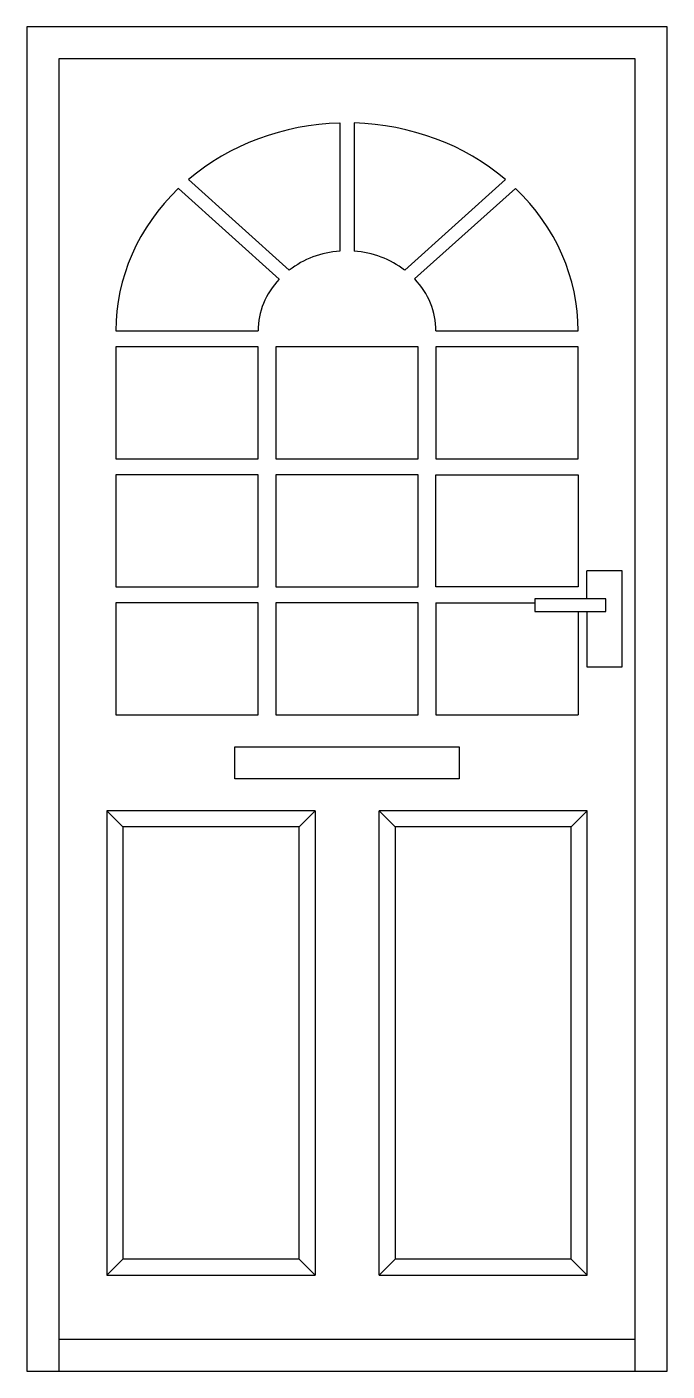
# Model space of a CAD drawing. Header units: millimetres. Extents: x -733.98 to -732.98, y 1775.63 to 1777.73.
import ezdxf

# ---------------------------------------------------------------- set-up
doc = ezdxf.new("R2010")
doc.units = ezdxf.units.MM
doc.header["$LTSCALE"] = 10
doc.layers.add('Portas', color=2, linetype='Continuous')

msp = doc.modelspace()

# ---------------------------------------------------------------- linework, layer by layer
at = {"layer": 'Portas'}
for p, q in [((-733.9823, 1777.7299), (-733.9823, 1775.63)), ((-732.9823, 1777.7299), (-733.9823, 1777.7299)), ((-732.9823, 1775.63), (-732.9823, 1777.7299)), ((-733.9823, 1775.63), (-732.9823, 1775.63))]:
    msp.add_line(p, q, dxfattribs=at)
at = {"layer": 'Portas', "color": 1}
for p, q in [((-733.0323, 1777.68), (-733.9323, 1777.68)), ((-733.9323, 1777.68), (-733.9323, 1775.63)), ((-733.0323, 1775.63), (-733.0323, 1777.68)), ((-733.4935, 1777.5798), (-733.4935, 1777.3796)), ((-733.4712, 1777.5798), (-733.4712, 1777.3796)), ((-733.7298, 1777.4917), (-733.5725, 1777.3501)), ((-733.2349, 1777.4917), (-733.3922, 1777.3501)), ((-733.7453, 1777.4777), (-733.5883, 1777.3358)), ((-733.2193, 1777.4777), (-733.3767, 1777.3361)), ((-733.8435, 1777.255), (-733.6212, 1777.255)), ((-733.3435, 1777.255), (-733.1212, 1777.255)), ((-733.8435, 1777.23), (-733.8435, 1777.055)), ((-733.6212, 1777.23), (-733.8435, 1777.23)), ((-733.6212, 1777.055), (-733.6212, 1777.23)), ((-733.5935, 1777.23), (-733.5935, 1777.055)), ((-733.3712, 1777.23), (-733.5935, 1777.23)), ((-733.3712, 1777.055), (-733.3712, 1777.23)), ((-733.3435, 1777.23), (-733.3435, 1777.055)), ((-733.1212, 1777.23), (-733.3435, 1777.23)), ((-733.1212, 1777.055), (-733.1212, 1777.23)), ((-733.8435, 1777.055), (-733.6212, 1777.055)), ((-733.5935, 1777.055), (-733.3712, 1777.055)), ((-733.3435, 1777.055), (-733.1212, 1777.055)), ((-733.8435, 1777.03), (-733.8435, 1776.855)), ((-733.6212, 1777.03), (-733.8435, 1777.03)), ((-733.6212, 1776.855), (-733.6212, 1777.03)), ((-733.5935, 1777.03), (-733.5935, 1776.855)), ((-733.3712, 1777.03), (-733.5935, 1777.03)), ((-733.3712, 1776.855), (-733.3712, 1777.03)), ((-733.3435, 1776.855), (-733.3435, 1777.03)), ((-733.3435, 1777.03), (-733.1212, 1777.03)), ((-733.1212, 1777.03), (-733.1212, 1776.855)), ((-733.1079, 1776.8367), (-733.1079, 1776.88)), ((-733.0524, 1776.88), (-733.1079, 1776.88)), ((-733.0524, 1776.73), (-733.0524, 1776.88)), ((-733.8435, 1776.855), (-733.6212, 1776.855)), ((-733.5935, 1776.855), (-733.3712, 1776.855)), ((-733.1212, 1776.855), (-733.3435, 1776.855)), ((-733.189, 1776.8367), (-733.189, 1776.8167)), ((-733.0779, 1776.8367), (-733.189, 1776.8367)), ((-733.0779, 1776.8167), (-733.0779, 1776.8367)), ((-733.6212, 1776.83), (-733.8435, 1776.83)), ((-733.8435, 1776.83), (-733.8435, 1776.655)), ((-733.6212, 1776.655), (-733.6212, 1776.83)), ((-733.5935, 1776.83), (-733.5935, 1776.655)), ((-733.3712, 1776.83), (-733.5935, 1776.83)), ((-733.3712, 1776.655), (-733.3712, 1776.83)), ((-733.3435, 1776.83), (-733.189, 1776.83)), ((-733.3435, 1776.83), (-733.3435, 1776.655)), ((-733.189, 1776.8167), (-733.0779, 1776.8167)), ((-733.1212, 1776.8167), (-733.1212, 1776.655)), ((-733.1212, 1776.8167), (-733.1212, 1776.655)), ((-733.1079, 1776.8167), (-733.1079, 1776.73)), ((-733.1079, 1776.73), (-733.0524, 1776.73)), ((-733.8435, 1776.655), (-733.6212, 1776.655)), ((-733.5935, 1776.655), (-733.3712, 1776.655)), ((-733.3435, 1776.655), (-733.1212, 1776.655)), ((-733.6573, 1776.555), (-733.6573, 1776.605)), ((-733.6573, 1776.605), (-733.3073, 1776.605)), ((-733.3073, 1776.605), (-733.3073, 1776.555)), ((-733.3073, 1776.555), (-733.6573, 1776.555)), ((-733.8573, 1776.505), (-733.8573, 1775.78)), ((-733.5323, 1776.505), (-733.8573, 1776.505)), ((-733.8573, 1776.505), (-733.8323, 1776.48)), ((-733.5323, 1776.505), (-733.5573, 1776.48)), ((-733.5323, 1776.505), (-733.5323, 1775.78)), ((-733.1073, 1776.505), (-733.4323, 1776.505)), ((-733.4323, 1775.78), (-733.4323, 1776.505)), ((-733.4323, 1776.505), (-733.4073, 1776.48)), ((-733.1073, 1776.505), (-733.1323, 1776.48)), ((-733.1073, 1775.78), (-733.1073, 1776.505)), ((-733.8323, 1776.48), (-733.8323, 1775.805)), ((-733.5573, 1776.48), (-733.8323, 1776.48)), ((-733.5573, 1775.805), (-733.5573, 1776.48)), ((-733.1323, 1776.48), (-733.4073, 1776.48)), ((-733.4073, 1776.48), (-733.4073, 1775.805)), ((-733.1323, 1775.805), (-733.1323, 1776.48)), ((-733.8573, 1775.78), (-733.8323, 1775.805)), ((-733.5573, 1775.805), (-733.8323, 1775.805)), ((-733.5323, 1775.78), (-733.5573, 1775.805)), ((-733.4323, 1775.78), (-733.4073, 1775.805)), ((-733.1323, 1775.805), (-733.4073, 1775.805)), ((-733.1073, 1775.78), (-733.1323, 1775.805)), ((-733.8573, 1775.78), (-733.5323, 1775.78)), ((-733.4323, 1775.78), (-733.1073, 1775.78)), ((-733.9323, 1775.68), (-733.0323, 1775.68))]:
    msp.add_line(p, q, dxfattribs=at)
for centre, major_axis, start_param, end_param in [((-733.4824, 1777.255), (0.361, 0), 1.6015, 2.325787), ((-733.4823, 1777.255), (-0.3611, 0), 3.957459, 4.681625), ((-733.4823, 1777.255), (0.3612, 0), 2.386714, 3.141532), ((-733.4823, 1777.255), (-0.3611, 0), 3.141583, 3.896541), ((-733.4823, 1777.255), (-0.1389, 0), -1.490611, -0.864648), ((-733.4824, 1777.2549), (0.1389, 0), 0.864728, 1.4906), ((-733.4823, 1777.255), (-0.1389, 0), -0.703337, -0.00017), ((-733.4823, 1777.255), (0.1389, 0), -0.000108, 0.706182)]:
    msp.add_ellipse(centre, major_axis=major_axis, ratio=0.900001, start_param=start_param, end_param=end_param, dxfattribs=at)

doc.saveas('drawing.dxf')
